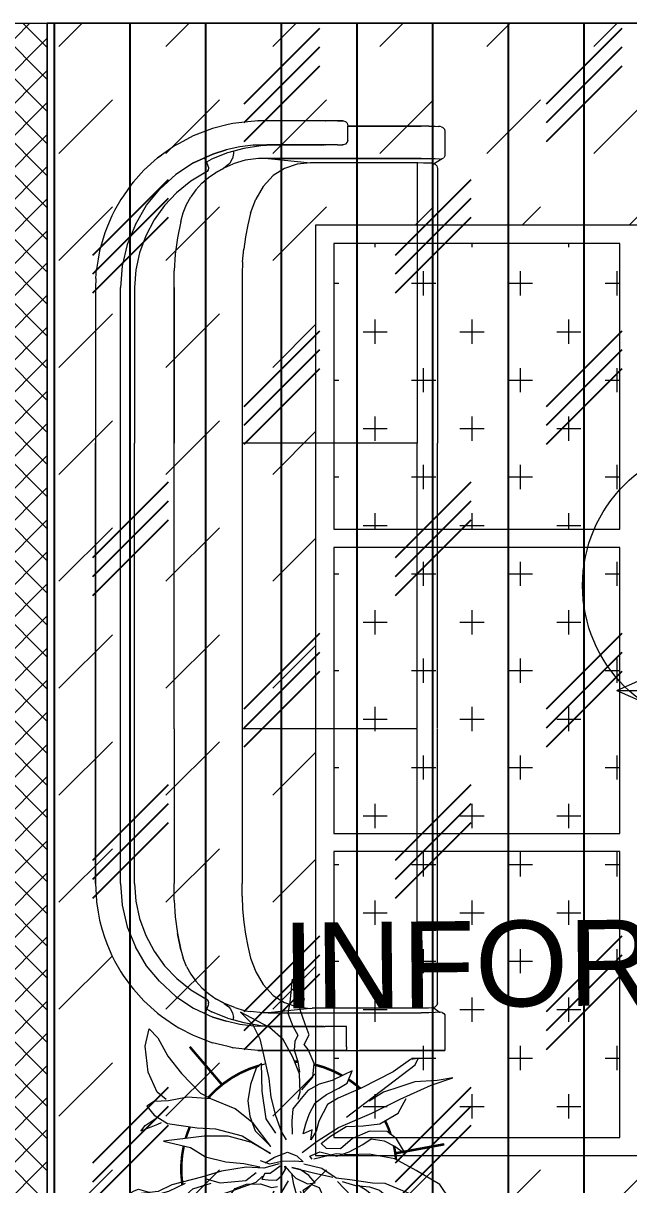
# Model space of a CAD drawing. Header units: millimetres. Extents: x 2335845 to 2509607, y 289014 to 361737.
# Drawn here: x 2355795 to 2357065, y 325965 to 328402 of the extents above; entities that cross this region are included whole.
import ezdxf

# ---------------------------------------------------------------- set-up
doc = ezdxf.new("R2010")
doc.units = ezdxf.units.MM
for name, color, linetype, lineweight in [('A-FURN-LOOSE', 24, 'Continuous', 18), ('A-INDOOR PLANTS', 84, 'Continuous', 5), ('AR_01_PARTITION FULL HT', 2, 'Continuous', 25), ('IN-PRTN-FULL', 30, 'Continuous', 20), ('IN-PRTN-HATCH', 8, 'Continuous', 5), ('TOA-FC-ACOU.PAN', 250, 'Continuous', 5), ('TOA-FC-CSP', 8, 'Continuous', 20), ('TOA-FC-GYPSUM', 250, 'Continuous', 5), ('TOA-FL-CPT-1', 8, 'Continuous', 5), ('TOA-FL-CPT-2', 8, 'Continuous', 5)]:
    doc.layers.add(name, color=color, linetype=linetype, lineweight=lineweight)
doc.layers.add('TEXT', color=250, linetype='Continuous')
doc.styles.add('ARIAL', font='arial.ttf')
pattern_1 = [(0, (2408018.94, 309771.23), (101.6, 101.6), [50.8, -152.4]), (90, (2408044.34, 309745.83), (-101.6, 101.6), [50.8, -152.4])]

# ---------------------------------------------------------------- blocks, each defined once
blk = doc.blocks.new('DFTY')
at = {"layer": 'A-FURN-LOOSE'}
for p, q in [((38158908.2, 16367.3), (38158908.2, 16573.9)), ((38158978.5, 16573.9), (38158908.2, 16573.9)), ((38158908.2, 16573.9), (38158908.2, 16394.2)), ((38158982.5, 16573.5), (38158978.5, 16573.9)), ((38158985.6, 16571.2), (38158982.5, 16573.5)), ((38158987.6, 16568), (38158985.6, 16571.2)), ((38158987.6, 16553.1), (38158987.2, 16540.2)), ((38158987.6, 16568), (38158988.4, 16564.1)), ((38158988, 16561.8), (38158987.6, 16553.1)), ((38158988, 16561.8), (38158988.4, 16564.1)), ((38158988, 16561.8), (38158997.8, 16548.4)), ((38158997.8, 16548.4), (38158999.4, 16553.1)), ((38159002.9, 16556.7), (38158999.4, 16553.1)), ((38159008, 16558.2), (38159002.9, 16556.7)), ((38159008, 16558.2), (38159582.6, 16558.2)), ((38159584.6, 16558.2), (38160182.4, 16558.2)), ((38160759, 16558.2), (38160182.4, 16558.2)), ((38160764.1, 16556.7), (38160759, 16558.2)), ((38160767.6, 16553.1), (38160764.1, 16556.7)), ((38160769.2, 16548.4), (38160767.6, 16553.1)), ((38160768.8, 16550), (38160779.4, 16568)), ((38160778.6, 16564.1), (38160779.4, 16568)), ((38160779, 16561.8), (38160778.6, 16564.1)), ((38160779.4, 16553.1), (38160779, 16561.8)), ((38160779.4, 16568), (38160781.4, 16571.2)), ((38160779.8, 16540.2), (38160779.4, 16553.1)), ((38160784.9, 16573.5), (38160781.4, 16571.2)), ((38160788.4, 16573.9), (38160784.9, 16573.5)), ((38160836.4, 16573.9), (38160788.4, 16573.9)), ((38160841.1, 16572.8), (38160836.4, 16573.9)), ((38160843.4, 16570.8), (38160841.1, 16572.8)), ((38160845, 16569.2), (38160843.4, 16570.8)), ((38160845.4, 16568.4), (38160845, 16569.2)), ((38160846.2, 16566.1), (38160845.4, 16568.4)), ((38160846.2, 16566.1), (38160846.6, 16562.9)), ((38160846.6, 16563.7), (38160847, 16560.2)), ((38160847.4, 16553.1), (38160847, 16560.2)), ((38160847.7, 16540.2), (38160847.4, 16553.1)), ((38158987.2, 16540.2), (38158987.2, 16524.1)), ((38158997, 16528.8), (38158996.6, 16516.6)), ((38158997.4, 16546), (38158997, 16539.4)), ((38158997, 16539.4), (38158997, 16528.8)), ((38158997.8, 16548.4), (38158997.4, 16546)), ((38160769.6, 16546), (38160769.2, 16548.4)), ((38160769.6, 16546), (38160770, 16539.4)), ((38160770, 16539.4), (38160770, 16528.8)), ((38160770, 16528.8), (38160770.4, 16516.6)), ((38160779.8, 16524.1), (38160779.8, 16540.2)), ((38160847.7, 16540.2), (38160847.7, 16524.1)), ((38158987.2, 16203.2), (38158987.2, 16524.1)), ((38158987.2, 16203.2), (38158987.2, 16524.1)), ((38158996.6, 16516.6), (38158996.6, 16295.1)), ((38158996.6, 16516.6), (38158996.6, 16295.1)), ((38158996.6, 16515.8), (38159582.6, 16515.8)), ((38159582.6, 16515.8), (38159582.6, 16148.2)), ((38159584.6, 16515.8), (38160182.4, 16515.8)), ((38160770.4, 16515.8), (38160182.4, 16515.8)), ((38160182.4, 16515.8), (38160182.4, 16148.2)), ((38160770.4, 16516.6), (38160770.8, 16291.9)), ((38160770.4, 16516.6), (38160770.8, 16291.9)), ((38160779.8, 16523.7), (38160779.8, 16524.4)), ((38160779.8, 16524.1), (38160779.8, 16203.2)), ((38160779.8, 16203.2), (38160779.8, 16524.1)), ((38160847.7, 16524.1), (38160847.7, 16370.1)), ((38160847.7, 16370.1), (38160847.7, 16524.1)), ((38158908.2, 16367.3), (38158910.2, 16367.3)), ((38158908.2, 16367.3), (38158908.2, 16181.6)), ((38158908.2, 16181.6), (38158908.2, 16367.3)), ((38158915.7, 16367.3), (38158910.2, 16367.3)), ((38158915.7, 16367.3), (38158923.2, 16367.3)), ((38158923.2, 16367.3), (38158958.1, 16367.3)), ((38158958.1, 16367.3), (38158958.5, 16322.6)), ((38160809.6, 16365.4), (38160808.5, 16360.3)), ((38160808.5, 16360.3), (38160808.5, 16359.1)), ((38160808.5, 16359.1), (38160808.5, 16359.5)), ((38160808.5, 16356.3), (38160808.5, 16359.1)), ((38160808.5, 16348.5), (38160808.5, 16356.3)), ((38160813.6, 16368.9), (38160809.6, 16365.4)), ((38160818.3, 16370.1), (38160813.6, 16368.9)), ((38160818.3, 16370.1), (38160848.5, 16370.1)), ((38160853.6, 16368.9), (38160848.5, 16370.1)), ((38160857.2, 16365.4), (38160853.6, 16368.9)), ((38160858.7, 16360.3), (38160857.2, 16365.4)), ((38160858.7, 16359.1), (38160858.7, 16360.3)), ((38160858.7, 16360.3), (38160858.7, 16359.1)), ((38160858.7, 16359.1), (38160858.7, 16359.5)), ((38160858.7, 16356.3), (38160858.7, 16359.1)), ((38160858.7, 16359.1), (38160858.7, 16356.3)), ((38160858.7, 16348.5), (38160858.7, 16356.3)), ((38160858.7, 16356.3), (38160858.7, 16348.5)), ((38160808.5, 16348.5), (38160808.5, 16336.7)), ((38160808.5, 16336.7), (38160808.5, 16322.6)), ((38160858.7, 16348.5), (38160858.7, 16336.7)), ((38160858.7, 16348.5), (38160858.7, 16336.7)), ((38160858.7, 16336.7), (38160858.7, 16322.6)), ((38160858.7, 16336.7), (38160858.7, 16322.6)), ((38158958.5, 16200.8), (38158958.5, 16322.6)), ((38158958.5, 16200.8), (38158958.5, 16322.6)), ((38158958.5, 16320.2), (38158958.5, 16223.6)), ((38160808.5, 16322.2), (38160808.5, 16323)), ((38160808.5, 16322.6), (38160808.5, 16200.8)), ((38160808.5, 16322.6), (38160808.5, 16200.8)), ((38160808.5, 16319.8), (38160808.5, 16320.6)), ((38160808.5, 16223.6), (38160808.5, 16320.2)), ((38160858.7, 16322.2), (38160858.7, 16323)), ((38160858.7, 16322.6), (38160858.7, 16181.6)), ((38160858.7, 16322.6), (38160858.7, 16181.6)), ((38158996.2, 16291.9), (38158987.2, 16203.2)), ((38158996.2, 16291.9), (38158996.6, 16295.1)), ((38158999.4, 16264), (38158996.2, 16291.9)), ((38160770.8, 16291.9), (38160767.6, 16264)), ((38160779.8, 16203.2), (38160770.8, 16291.9)), ((38159008.4, 16237.3), (38158999.4, 16264)), ((38160767.6, 16264), (38160758.6, 16237.3)), ((38159023.3, 16213.4), (38159008.4, 16237.3)), ((38160758.6, 16237.3), (38160743.7, 16213.4)), ((38158958.5, 16223.6), (38158958.5, 16224)), ((38158960.5, 16187.4), (38158958.5, 16223.6)), ((38158958.5, 16223.6), (38158958.5, 16200.8)), ((38159046.1, 16192.6), (38159023.3, 16213.4)), ((38160720.9, 16192.6), (38160743.7, 16213.4)), ((38160808.5, 16223.6), (38160806.5, 16187.4)), ((38160808.5, 16223.6), (38160808.5, 16224)), ((38160808.5, 16200.8), (38160808.5, 16223.6)), ((38158958.5, 16200.4), (38158958.5, 16201.2)), ((38158958.5, 16200.4), (38158958.5, 16201.2)), ((38158958.5, 16201.2), (38158958.5, 16200.4)), ((38158958.5, 16200.8), (38158958.9, 16172.9)), ((38158966.4, 16152.1), (38158960.5, 16187.4)), ((38158987.2, 16203.2), (38158986.8, 16192.6)), ((38158986.8, 16192.6), (38158989.5, 16165.4)), ((38159072.8, 16176.8), (38159046.1, 16192.6)), ((38160720.9, 16192.6), (38160694.2, 16176.8)), ((38160779.8, 16203.2), (38160779.4, 16182.7)), ((38160779.8, 16203.2), (38160779.4, 16182.7)), ((38160806.5, 16187.4), (38160800.6, 16152.1)), ((38160808.5, 16200.8), (38160807.7, 16171.7)), ((38160807.7, 16171.7), (38160808.5, 16200.8)), ((38160808.5, 16200.4), (38160808.5, 16201.2)), ((38160808.5, 16201.2), (38160808.5, 16200.4)), ((38158908.2, 16181.2), (38158908.2, 16181.9)), ((38158908.2, 16181.9), (38158908.2, 16181.2)), ((38158908.2, 16181.6), (38158910.2, 16160.3)), ((38158910.2, 16160.3), (38158913.7, 16128.9)), ((38158958.9, 16172.9), (38158962.8, 16143.1)), ((38158991.1, 16154.8), (38158989.5, 16165.4)), ((38159101.9, 16165.8), (38159072.8, 16176.8)), ((38159126.6, 16160.3), (38159101.9, 16165.8)), ((38159151.8, 16155.2), (38159126.6, 16160.3)), ((38160640.4, 16160.3), (38160615.2, 16155.2)), ((38160665.1, 16165.8), (38160640.4, 16160.3)), ((38160665.1, 16165.8), (38160694.2, 16176.8)), ((38160779.4, 16182.7), (38160775.9, 16154.8)), ((38160807.7, 16171.7), (38160804.2, 16143.1)), ((38160856.8, 16160.3), (38160853.2, 16128.9)), ((38160858.7, 16181.6), (38160856.8, 16160.3)), ((38160858.7, 16181.2), (38160858.7, 16181.9)), ((38160858.7, 16181.9), (38160858.7, 16181.2)), ((38160858.7, 16181.2), (38160858.7, 16181.9)), ((38158962.8, 16143.1), (38158969.1, 16114.4)), ((38158975.8, 16117.5), (38158966.4, 16152.1)), ((38158997.8, 16132.8), (38158991.1, 16154.8)), ((38159177.3, 16151.7), (38159151.8, 16155.2)), ((38159204.4, 16149.3), (38159177.3, 16151.7)), ((38159231.5, 16148.2), (38159204.4, 16149.3)), ((38159231.5, 16148.2), (38159258.6, 16148.2)), ((38159582.6, 16148.2), (38159258.6, 16148.2)), ((38160182.4, 16148.2), (38159582.6, 16148.2)), ((38160508.8, 16148.2), (38160182.4, 16148.2)), ((38160535.9, 16148.2), (38160508.8, 16148.2)), ((38160562.6, 16149.3), (38160535.9, 16148.2)), ((38160562.6, 16149.3), (38160589.7, 16151.7)), ((38160615.2, 16155.2), (38160589.7, 16151.7)), ((38160775.9, 16154.8), (38160768.4, 16129.7)), ((38160800.6, 16152.1), (38160791.2, 16117.5)), ((38160804.2, 16143.1), (38160797.9, 16114.8)), ((38158913.7, 16128.5), (38158913.7, 16129.3)), ((38158913.7, 16129.3), (38158913.7, 16128.5)), ((38158913.7, 16128.9), (38158916.1, 16119.1)), ((38158916.1, 16119.1), (38158924.3, 16086.1)), ((38158978.1, 16086.9), (38158969.1, 16114.4)), ((38158969.1, 16114.4), (38158978.1, 16086.9)), ((38158972.3, 16130.1), (38158972.7, 16130.1)), ((38158972.7, 16130.1), (38158972.3, 16130.1)), ((38158972.7, 16130.1), (38158977, 16130.1)), ((38158975.8, 16117.5), (38158988.8, 16084.1)), ((38158975.8, 16117.5), (38158988.8, 16084.1)), ((38158987.2, 16127.7), (38158977, 16130.1)), ((38158996.2, 16123), (38158987.2, 16127.7)), ((38158996.2, 16123), (38158987.2, 16127.7)), ((38158999.4, 16120.3), (38158996.2, 16123)), ((38158997.8, 16132.8), (38159006.6, 16111.1)), ((38159006.8, 16110.9), (38158999.4, 16120.3)), ((38160767.6, 16120.3), (38160759, 16108.9)), ((38160760.2, 16110.9), (38160768.4, 16129.7)), ((38160767.6, 16120.3), (38160770.8, 16123)), ((38160770.8, 16123), (38160779.8, 16127.7)), ((38160791.2, 16117.5), (38160778.2, 16084.1)), ((38160791.2, 16117.5), (38160778.2, 16084.1)), ((38160790.4, 16130.1), (38160779.8, 16127.7)), ((38160788.8, 16086.9), (38160797.9, 16114.8)), ((38160797.9, 16114.8), (38160788.8, 16086.9)), ((38160794.3, 16130.1), (38160790.4, 16130.1)), ((38160794.7, 16130.1), (38160794.3, 16130.1)), ((38160794.3, 16130.1), (38160794.7, 16130.1)), ((38160850.9, 16119.1), (38160842.6, 16086.1)), ((38160853.2, 16128.9), (38160850.9, 16119.1)), ((38158996.6, 16046.4), (38158978.1, 16086.9)), ((38159008, 16108.9), (38159006.8, 16110.9)), ((38159006.8, 16110.9), (38159008, 16108.9)), ((38159016.6, 16092.8), (38159008, 16108.9)), ((38159008, 16108.9), (38159016.6, 16092.8)), ((38159027.2, 16077.5), (38159016.6, 16092.8)), ((38160739.7, 16077.5), (38160750.3, 16092.8)), ((38160750.3, 16092.8), (38160759, 16108.9)), ((38160759, 16108.9), (38160750.3, 16092.8)), ((38160759, 16108.9), (38160760.2, 16110.9)), ((38160788.8, 16086.9), (38160770.4, 16046.4)), ((38160770.4, 16046.4), (38160788.8, 16086.9)), ((38158938.5, 16048.8), (38158924.3, 16086.1)), ((38158988, 16070.4), (38158986.4, 16068.8)), ((38158988.8, 16071.2), (38158988, 16070.4)), ((38158988.8, 16084.1), (38158988.8, 16084.5)), ((38158988.8, 16084.5), (38158988.8, 16084.1)), ((38158988.8, 16084.1), (38158994.3, 16073.9)), ((38158994.3, 16073.9), (38158988.8, 16084.1)), ((38158989.9, 16072), (38158988.8, 16071.2)), ((38159003.3, 16077.1), (38158989.9, 16072)), ((38159005.6, 16077.9), (38159003.3, 16077.1)), ((38159005.6, 16077.9), (38159007.6, 16077.9)), ((38159011.1, 16077.1), (38159007.6, 16077.9)), ((38159014.3, 16075.1), (38159011.1, 16077.1)), ((38159014.3, 16075.1), (38159016.2, 16072.4)), ((38159035.1, 16040.5), (38159016.2, 16072.4)), ((38159039.4, 16063.7), (38159027.2, 16077.5)), ((38159053.2, 16051.2), (38159039.4, 16063.7)), ((38160727.6, 16063.7), (38160713.8, 16051.2)), ((38160727.6, 16063.7), (38160739.7, 16077.5)), ((38160750.7, 16072.4), (38160731.9, 16040.5)), ((38160752.7, 16075.1), (38160750.7, 16072.4)), ((38160755.8, 16077.1), (38160752.7, 16075.1)), ((38160759.4, 16077.9), (38160755.8, 16077.1)), ((38160761.7, 16077.9), (38160759.4, 16077.9)), ((38160761.7, 16077.9), (38160763.7, 16077.1)), ((38160763.7, 16077.1), (38160777, 16072)), ((38160772.7, 16073.9), (38160778.2, 16084.1)), ((38160778.2, 16071.2), (38160777, 16072)), ((38160779, 16070.4), (38160778.2, 16071.2)), ((38160780.4, 16068.4), (38160779, 16070.4)), ((38160842.6, 16086.1), (38160826.9, 16045.3)), ((38158940.1, 16045.3), (38158938.5, 16048.8)), ((38158955.4, 16015.4), (38158940.1, 16045.3)), ((38159021.4, 16009.1), (38158996.6, 16046.4)), ((38159058.7, 16011.1), (38159035.1, 16040.5)), ((38159068.1, 16040.5), (38159053.2, 16051.2)), ((38159084.2, 16031.5), (38159068.1, 16040.5)), ((38160682.8, 16031.5), (38160698.9, 16040.5)), ((38160713.8, 16051.2), (38160698.9, 16040.5)), ((38160731.9, 16040.5), (38160707.5, 16010.3)), ((38160770.4, 16046.4), (38160746, 16009.1)), ((38160826.9, 16045.3), (38160811.2, 16015.8)), ((38158960.9, 16006.4), (38158955.4, 16015.4)), ((38159084.2, 16031.5), (38159101.5, 16024.4)), ((38159119.2, 16019.3), (38159101.5, 16024.4)), ((38159119.2, 16019.3), (38159153.7, 16012.3)), ((38159153.7, 16012.3), (38159119.2, 16019.3)), ((38160647.8, 16019.3), (38160613.3, 16012.3)), ((38160647.8, 16019.3), (38160665.5, 16024.4)), ((38160665.5, 16024.4), (38160682.8, 16031.5)), ((38160811.2, 16015.8), (38160806.1, 16006.4)), ((38158979.7, 15978.9), (38158960.9, 16006.4)), ((38159053.2, 15974.6), (38159021.4, 16009.1)), ((38159085.8, 15985.2), (38159058.7, 16011.1)), ((38159188.3, 16007.9), (38159153.7, 16012.3)), ((38159223.2, 16005.6), (38159188.3, 16007.9)), ((38159223.2, 16005.6), (38159258.6, 16005.6)), ((38159582.6, 16005.6), (38159258.6, 16005.6)), ((38159582.6, 16005.6), (38159258.6, 16005.6)), ((38159582.6, 16005.6), (38160182.4, 16005.6)), ((38159582.6, 16005.6), (38160182.4, 16005.6)), ((38160508.8, 16005.6), (38160182.4, 16005.6)), ((38160182.4, 16005.6), (38160508.8, 16005.6)), ((38160508.8, 16005.6), (38160543.7, 16005.6)), ((38160578.7, 16007.9), (38160543.7, 16005.6)), ((38160613.3, 16012.3), (38160578.7, 16007.9)), ((38160707.5, 16010.3), (38160681.2, 15985.2)), ((38160746, 16009.1), (38160715, 15975.3)), ((38160806.1, 16006.4), (38160786.9, 15978.9)), ((38158986, 15970.6), (38158979.7, 15978.9)), ((38158986, 15970.6), (38158979.7, 15978.9)), ((38159011.9, 15942), (38158986, 15970.6)), ((38159053.2, 15974.6), (38159085.4, 15947.9)), ((38159116, 15963.6), (38159085.8, 15985.2)), ((38160681.2, 15985.2), (38160651, 15963.6)), ((38160681.6, 15947.9), (38160715, 15975.3)), ((38160781, 15970.6), (38160755.1, 15942)), ((38160786.9, 15978.9), (38160781, 15970.6)), ((38160781, 15970.6), (38160786.9, 15978.9)), ((38159036.3, 15920.4), (38159011.9, 15942)), ((38159085.4, 15947.9), (38159125.4, 15924.4)), ((38159149.4, 15945.9), (38159116, 15963.6)), ((38159184.7, 15932.9), (38159149.4, 15945.9)), ((38160617.6, 15945.9), (38160581.8, 15932.9)), ((38160651, 15963.6), (38160617.6, 15945.9)), ((38160641.1, 15924.3), (38160681.6, 15947.9)), ((38160755.1, 15942), (38160730.7, 15920.4)), ((38159041.4, 15916), (38159036.3, 15920.4)), ((38159065.3, 15898.8), (38159041.4, 15916)), ((38159167.5, 15907), (38159125.4, 15924.3)), ((38159221.3, 15925.1), (38159184.7, 15932.9)), ((38159258.6, 15922.3), (38159221.3, 15925.1)), ((38159258.6, 15922.3), (38159582.6, 15922.3)), ((38159582.6, 15922.3), (38160182.4, 15922.3)), ((38160508.4, 15922.3), (38160182.4, 15922.3)), ((38160545.7, 15925.1), (38160508.8, 15922.3)), ((38160581.8, 15932.9), (38160545.7, 15925.1)), ((38160641.1, 15924.3), (38160599.5, 15907)), ((38160725.6, 15916), (38160701.6, 15899.1)), ((38160730.7, 15920.4), (38160725.6, 15916)), ((38159073.2, 15893.7), (38159065.3, 15898.8)), ((38159096.4, 15880.7), (38159073.2, 15893.7)), ((38159212.6, 15896.8), (38159167.5, 15907)), ((38159258.6, 15893.3), (38159212.6, 15896.8)), ((38159258.6, 15893.3), (38159582.6, 15893.3)), ((38159582.6, 15893.3), (38160182.4, 15893.3)), ((38160182.4, 15893.3), (38160508.8, 15893.3)), ((38160554.7, 15896.8), (38160508.8, 15893.3)), ((38160599.5, 15907), (38160554.7, 15896.8)), ((38160693.8, 15893.7), (38160670.6, 15880.7)), ((38160701.6, 15899.1), (38160693.8, 15893.7)), ((38159107.4, 15874.8), (38159096.4, 15880.7)), ((38159129, 15865.8), (38159107.4, 15874.8)), ((38160659.6, 15874.8), (38160638, 15865.8)), ((38160670.6, 15880.7), (38160659.6, 15874.8)), ((38159143.5, 15859.9), (38159129, 15865.8)), ((38159163.1, 15854), (38159143.5, 15859.9)), ((38159181.2, 15849.3), (38159163.1, 15854)), ((38159198.5, 15846.1), (38159181.2, 15849.3)), ((38159219.7, 15842.6), (38159198.5, 15846.1)), ((38160568.5, 15846.1), (38160547.3, 15842.6)), ((38160585.8, 15849.3), (38160568.5, 15846.1)), ((38160623.5, 15859.9), (38160585.8, 15849.3)), ((38160638, 15865.8), (38160623.5, 15859.9)), ((38159234.2, 15841.8), (38159219.7, 15842.6)), ((38159258.6, 15840.6), (38159234.2, 15841.8)), ((38159582.6, 15840.6), (38159258.6, 15840.6)), ((38159258.6, 15840.6), (38159582.6, 15840.6)), ((38160182.4, 15840.6), (38159582.6, 15840.6)), ((38159582.6, 15840.6), (38160182.4, 15840.6)), ((38160508.8, 15840.6), (38160182.4, 15840.6)), ((38160508.8, 15840.6), (38160182.4, 15840.6)), ((38160528, 15841.4), (38160508.8, 15840.6)), ((38160528, 15841.4), (38160508.8, 15840.6)), ((38160528, 15841.4), (38160547.3, 15842.6))]:
    blk.add_line(p, q, dxfattribs=at)
blk = doc.blocks.new('PLANT_10')
at = {"layer": 'A-INDOOR PLANTS', "linetype": 'ByBlock', "lineweight": -2}
for p, q in [((13664.303, 7933.638), (13665.546, 7933.863)), ((13665.546, 7933.863), (13667.567, 7933.174)), ((13669.843, 7934.369), (13670.239, 7933.693)), ((13669.999, 7933.373), (13669.843, 7934.369)), ((13665.516, 7932.799), (13664.303, 7933.638)), ((13666.848, 7932.152), (13665.516, 7932.799)), ((13667.567, 7933.174), (13668.913, 7932.089)), ((13670.173, 7931.752), (13669.999, 7933.373)), ((13670.375, 7933.322), (13670.091, 7932.375)), ((13670.239, 7933.693), (13670.375, 7933.322)), ((13675.609, 7931.792), (13675.068, 7933.152)), ((13675.068, 7933.152), (13675.516, 7932.79)), ((13675.516, 7932.79), (13676.235, 7931.749)), ((13679.836, 7932.546), (13681.953, 7932.798)), ((13681.953, 7932.798), (13683.338, 7932.464)), ((13668.063, 7931.251), (13666.848, 7932.152)), ((13668.913, 7932.089), (13669.44, 7931.167)), ((13669.917, 7931.932), (13670.199, 7930.878)), ((13676.351, 7932.065), (13675.696, 7930.982)), ((13677.083, 7932.65), (13676.351, 7932.065)), ((13677.475, 7932.099), (13677.083, 7932.65)), ((13677.511, 7930.912), (13677.475, 7932.099)), ((13678.233, 7931.809), (13679.836, 7932.546)), ((13683.338, 7932.464), (13682.61, 7931.754)), ((13663.895, 7930.624), (13663.938, 7931.251)), ((13663.938, 7931.251), (13664.457, 7930.641)), ((13669.223, 7930.098), (13668.063, 7931.251)), ((13669.44, 7931.167), (13669.671, 7929.736)), ((13670.706, 7930.643), (13670.173, 7931.752)), ((13674.248, 7931.313), (13673.753, 7929.109)), ((13674.496, 7929.319), (13674.248, 7931.313)), ((13675.696, 7930.982), (13675.331, 7928.594)), ((13675.743, 7931.484), (13675.609, 7931.792)), ((13677.808, 7929.357), (13677.511, 7930.912)), ((13677.63, 7931.103), (13678.233, 7931.809)), ((13681.134, 7930.959), (13679.73, 7929.853)), ((13682.61, 7931.754), (13681.134, 7930.959)), ((13663.98, 7929.876), (13663.895, 7930.624)), ((13664.457, 7930.641), (13665.107, 7929.785)), ((13669.503, 7929.105), (13669.223, 7930.098)), ((13670.199, 7930.878), (13670.865, 7929.522)), ((13671.342, 7928.223), (13670.706, 7930.643)), ((13664.311, 7929.261), (13663.98, 7929.876)), ((13664.829, 7928.651), (13664.311, 7929.261)), ((13665.107, 7929.785), (13665.573, 7928.861)), ((13669.611, 7927.608), (13669.503, 7929.105)), ((13669.671, 7929.736), (13670.383, 7928.945)), ((13673.753, 7929.109), (13672.977, 7927.898)), ((13674.661, 7928.011), (13674.496, 7929.319)), ((13677.677, 7927.477), (13677.808, 7929.357)), ((13679.73, 7929.853), (13678.152, 7928.305)), ((13665.284, 7928.102), (13664.829, 7928.651)), ((13665.494, 7927.358), (13665.284, 7928.102)), ((13665.573, 7928.861), (13665.919, 7927.746)), ((13666.78, 7926.146), (13666.095, 7928.127)), ((13666.413, 7927.949), (13667.096, 7928.094)), ((13667.096, 7928.094), (13668.23, 7927.816)), ((13670.383, 7928.945), (13670.865, 7927.458)), ((13671.829, 7926.612), (13671.342, 7928.223)), ((13675.331, 7928.594), (13675.252, 7927.091)), ((13678.152, 7928.305), (13677.738, 7927.542)), ((13660.799, 7927.591), (13659.679, 7927.432)), ((13659.679, 7927.432), (13660.5, 7927.144)), ((13660.5, 7927.144), (13661.895, 7926.498)), ((13661.868, 7927.373), (13660.799, 7927.591)), ((13663.147, 7926.411), (13661.868, 7927.373)), ((13665.338, 7926.29), (13665.494, 7927.358)), ((13665.919, 7927.746), (13666.084, 7926.438)), ((13666.546, 7927.702), (13666.413, 7927.949)), ((13667.516, 7926.606), (13666.546, 7927.702)), ((13668.23, 7927.816), (13668.631, 7926.953)), ((13670.298, 7925.565), (13669.611, 7927.608)), ((13671.225, 7927.969), (13670.888, 7926.708)), ((13672.977, 7927.898), (13672.589, 7926.26)), ((13674.657, 7926.072), (13674.661, 7928.011)), ((13676.862, 7925.514), (13677.677, 7927.477)), ((13661.895, 7926.498), (13663.357, 7925.667)), ((13664.137, 7924.69), (13663.147, 7926.411)), ((13665.63, 7924.923), (13665.338, 7926.29)), ((13666.084, 7926.438), (13666.563, 7925.076)), ((13668.162, 7925.938), (13667.516, 7926.606)), ((13668.631, 7926.953), (13668.892, 7926.585)), ((13668.892, 7926.585), (13669.465, 7926.228)), ((13669.465, 7926.228), (13670.425, 7925.506)), ((13670.888, 7926.708), (13671.076, 7924.65)), ((13672.139, 7924.62), (13671.829, 7926.612)), ((13672.589, 7926.26), (13672.446, 7924.817)), ((13675.252, 7927.091), (13674.692, 7924.948)), ((13663.927, 7925.434), (13665.643, 7924.486)), ((13667.749, 7925.112), (13666.78, 7926.146)), ((13668.627, 7925.014), (13668.162, 7925.938)), ((13670.913, 7923.832), (13670.298, 7925.565)), ((13670.425, 7925.506), (13670.765, 7924.578)), ((13674.152, 7924.181), (13674.657, 7926.072)), ((13675.719, 7924.041), (13676.862, 7925.514)), ((13665.683, 7923.174), (13664.137, 7924.69)), ((13666.589, 7924.202), (13665.63, 7924.923)), ((13665.643, 7924.486), (13666.924, 7923.461)), ((13666.563, 7925.076), (13667.456, 7924.478)), ((13667.456, 7924.478), (13668.782, 7924.018)), ((13668.463, 7924.258), (13667.749, 7925.112)), ((13668.777, 7924.205), (13668.627, 7925.014)), ((13670.765, 7924.578), (13670.799, 7923.454)), ((13671.076, 7924.65), (13671.727, 7923.795)), ((13672.058, 7923.179), (13672.139, 7924.62)), ((13672.446, 7924.817), (13672.173, 7923.495)), ((13674.692, 7924.948), (13673.261, 7922.653)), ((13676.273, 7924.308), (13675.098, 7923.897)), ((13677.518, 7924.471), (13676.273, 7924.308)), ((13678.837, 7924.26), (13677.518, 7924.471)), ((13683.447, 7922.712), (13684.688, 7925.063)), ((13684.688, 7925.063), (13683.717, 7924.096)), ((13667.477, 7923.791), (13666.589, 7924.202)), ((13666.924, 7923.461), (13668.565, 7922.948)), ((13668.726, 7923.829), (13667.477, 7923.791)), ((13669.193, 7922.842), (13668.777, 7924.205)), ((13670.799, 7923.454), (13670.514, 7922.57)), ((13671.43, 7923.285), (13670.913, 7923.832)), ((13672.385, 7922.689), (13672.675, 7923.448)), ((13673.261, 7922.653), (13674.152, 7924.181)), ((13673.825, 7922.608), (13675.719, 7924.041)), ((13675.098, 7923.897), (13673.825, 7922.608)), ((13678.304, 7923.306), (13680.552, 7923.374)), ((13680.164, 7923.8), (13678.837, 7924.26)), ((13680.552, 7923.374), (13680.164, 7923.8)), ((13682.548, 7923.497), (13681.244, 7923.208)), ((13683.717, 7924.096), (13682.548, 7923.497)), ((13657.575, 7922.615), (13657.465, 7922.111)), ((13658.752, 7922.963), (13657.575, 7922.615)), ((13660.129, 7922.88), (13658.752, 7922.963)), ((13661.895, 7922.371), (13660.129, 7922.88)), ((13667.772, 7922.299), (13665.683, 7923.174)), ((13668.565, 7922.948), (13670.207, 7922.373)), ((13670.207, 7922.373), (13669.193, 7922.842)), ((13670.514, 7922.57), (13670.591, 7922.072)), ((13671.131, 7922.838), (13671.089, 7922.149)), ((13671.178, 7923.34), (13671.131, 7922.838)), ((13671.623, 7923.104), (13671.178, 7923.34)), ((13671.636, 7922.666), (13671.623, 7923.104)), ((13672.222, 7921.871), (13671.636, 7922.666)), ((13672.408, 7921.939), (13672.058, 7923.179)), ((13672.601, 7921.757), (13672.385, 7922.689)), ((13672.499, 7923.068), (13672.958, 7922.331)), ((13674.9, 7922.202), (13676.063, 7922.988)), ((13676.063, 7922.988), (13678.304, 7923.306)), ((13677.825, 7922.604), (13676.336, 7922.246)), ((13679.32, 7922.774), (13677.825, 7922.604)), ((13681.244, 7923.208), (13679.32, 7922.774)), ((13682.48, 7921.619), (13683.447, 7922.712)), ((13657.465, 7922.111), (13657.976, 7921.752)), ((13657.976, 7921.752), (13659.367, 7921.231)), ((13663.842, 7922.055), (13661.895, 7922.371)), ((13665.781, 7921.988), (13663.842, 7922.055)), ((13667.045, 7921.526), (13665.621, 7921.108)), ((13667.585, 7922.293), (13665.781, 7921.988)), ((13668.601, 7921.761), (13667.045, 7921.526)), ((13669.596, 7921.916), (13667.772, 7922.299)), ((13670.037, 7921.805), (13668.601, 7921.761)), ((13671.055, 7921.21), (13670.037, 7921.805)), ((13671.089, 7922.149), (13671.477, 7921.723)), ((13671.477, 7921.723), (13671.986, 7921.426)), ((13672.234, 7921.496), (13671.808, 7921.108)), ((13671.986, 7921.426), (13672.234, 7921.496)), ((13672.633, 7920.695), (13672.601, 7921.757)), ((13672.958, 7922.331), (13673.365, 7921.28)), ((13674.975, 7921.767), (13674.362, 7921.373)), ((13676.336, 7922.246), (13674.975, 7921.767)), ((13681.066, 7920.826), (13682.48, 7921.619)), ((13659.367, 7921.231), (13661.006, 7920.78)), ((13661.006, 7920.78), (13661.833, 7920.305)), ((13663.798, 7921.428), (13662.809, 7921.085)), ((13662.809, 7921.085), (13662.834, 7920.273)), ((13664.678, 7921.267), (13663.798, 7921.428)), ((13665.621, 7921.108), (13664.678, 7921.267)), ((13669.269, 7920.343), (13670.756, 7920.763)), ((13670.756, 7920.763), (13671.626, 7920.915)), ((13671.261, 7920.591), (13670.79, 7919.639)), ((13671.808, 7921.108), (13671.261, 7920.591)), ((13672.126, 7920.93), (13671.679, 7919.165)), ((13671.959, 7920.237), (13672.126, 7920.93)), ((13672.591, 7920.006), (13672.633, 7920.695)), ((13673.365, 7921.28), (13673.076, 7920.521)), ((13675.876, 7920.919), (13674.815, 7920.886)), ((13676.879, 7920.824), (13675.876, 7920.919)), ((13677.712, 7920.161), (13676.879, 7920.824)), ((13679.708, 7920.284), (13681.066, 7920.826)), ((13681.632, 7920.718), (13680.703, 7920.44)), ((13682.321, 7920.676), (13681.632, 7920.718)), ((13682.828, 7920.442), (13682.321, 7920.676)), ((13683.566, 7920.839), (13682.828, 7920.442)), ((13684.616, 7921.246), (13683.566, 7920.839)), ((13685.496, 7921.085), (13684.616, 7921.246)), ((13686.312, 7920.985), (13685.496, 7921.085)), ((13687.377, 7920.892), (13686.312, 7920.985)), ((13686.832, 7920.313), (13687.377, 7920.892)), ((13661.833, 7920.305), (13663.028, 7920.029)), ((13662.834, 7920.273), (13663.855, 7919.553)), ((13668.045, 7919.493), (13669.269, 7920.343)), ((13669.159, 7919.839), (13668.117, 7919.182)), ((13670.209, 7920.246), (13669.159, 7919.839)), ((13669.295, 7919.468), (13669.66, 7919.792)), ((13669.66, 7919.792), (13670.279, 7919.998)), ((13670.279, 7919.998), (13670.737, 7919.324)), ((13670.79, 7919.639), (13670.872, 7919.016)), ((13671.481, 7919.535), (13671.959, 7920.237)), ((13672.406, 7919.938), (13672.075, 7918.489)), ((13673.076, 7920.521), (13672.591, 7920.006)), ((13672.591, 7920.006), (13672.591, 7920.006)), ((13673.339, 7920.091), (13674.251, 7918.868)), ((13674.841, 7920.012), (13675.661, 7919.786)), ((13675.176, 7919.271), (13674.841, 7920.012)), ((13675.661, 7919.786), (13676.482, 7919.499)), ((13677.642, 7920.409), (13678.209, 7920.239)), ((13678.353, 7919.618), (13677.712, 7920.161)), ((13678.209, 7920.239), (13679.708, 7920.284)), ((13678.881, 7918.696), (13678.353, 7919.618)), ((13678.4, 7920.12), (13679.428, 7919.213)), ((13680.703, 7920.44), (13679.833, 7920.288)), ((13681.666, 7919.593), (13682.094, 7919.919)), ((13682.094, 7919.919), (13682.856, 7919.504)), ((13682.856, 7919.504), (13683.721, 7919.843)), ((13683.721, 7919.843), (13684.959, 7920.256)), ((13684.959, 7920.256), (13685.719, 7919.904)), ((13685.719, 7919.904), (13686.832, 7920.313)), ((13660.065, 7918.813), (13659.642, 7918.363)), ((13660.873, 7918.963), (13660.065, 7918.813)), ((13661.878, 7918.806), (13660.873, 7918.963)), ((13663.309, 7919.037), (13661.878, 7918.806)), ((13664.113, 7919.311), (13663.309, 7919.037)), ((13663.855, 7919.553), (13664.864, 7919.271)), ((13664.864, 7919.271), (13666.624, 7918.95)), ((13666.624, 7918.95), (13668.045, 7919.493)), ((13668.117, 7919.182), (13666.959, 7918.209)), ((13668.945, 7918.645), (13669.295, 7919.468)), ((13670.506, 7918.692), (13669.704, 7918.355)), ((13670.737, 7919.324), (13670.506, 7918.692)), ((13670.872, 7919.016), (13671.481, 7919.535)), ((13671.679, 7919.165), (13671.352, 7917.592)), ((13672.802, 7919.262), (13673.046, 7919.457)), ((13673.235, 7917.336), (13672.805, 7919.137)), ((13673.046, 7919.457), (13673.382, 7918.654)), ((13674.251, 7918.868), (13675.365, 7917.151)), ((13674.361, 7919.372), (13675.176, 7919.271)), ((13675.061, 7918.955), (13674.361, 7919.372)), ((13675.88, 7918.73), (13675.061, 7918.955)), ((13677.214, 7918.02), (13675.88, 7918.73)), ((13676.482, 7919.499), (13677.371, 7919.025)), ((13677.371, 7919.025), (13678.024, 7918.107)), ((13679.163, 7917.641), (13678.881, 7918.696)), ((13679.428, 7919.213), (13680.556, 7919.122)), ((13680.556, 7919.122), (13681.666, 7919.593)), ((13659.642, 7918.363), (13659.901, 7918.058)), ((13659.901, 7918.058), (13660.843, 7917.899)), ((13660.843, 7917.899), (13662.107, 7917.437)), ((13665.78, 7917.923), (13664.23, 7917.501)), ((13666.959, 7918.209), (13665.78, 7917.923)), ((13667.912, 7917.675), (13668.945, 7918.645)), ((13669.704, 7918.355), (13669.642, 7916.289)), ((13672.075, 7918.489), (13671.297, 7917.34)), ((13673.382, 7918.654), (13673.049, 7917.268)), ((13673.621, 7916.973), (13673.649, 7918.099)), ((13673.649, 7918.099), (13674.073, 7918.55)), ((13674.073, 7918.55), (13674.593, 7917.878)), ((13674.593, 7917.878), (13675.447, 7916.528)), ((13677.74, 7917.16), (13677.214, 7918.02)), ((13678.024, 7918.107), (13678.554, 7917.123)), ((13663.059, 7916.965), (13661.761, 7916.488)), ((13662.107, 7917.437), (13663.305, 7917.098)), ((13664.23, 7917.501), (13663.059, 7916.965)), ((13665.956, 7916.24), (13667.184, 7916.965)), ((13667.184, 7916.965), (13667.912, 7917.675)), ((13669.172, 7917.338), (13668.575, 7916.445)), ((13669.642, 7916.289), (13669.172, 7917.338)), ((13670.989, 7917.206), (13669.835, 7916.108)), ((13671, 7916.831), (13670.658, 7915.757)), ((13671.297, 7917.34), (13671.144, 7916.21)), ((13673.049, 7917.268), (13673.392, 7916.278)), ((13673.14, 7916.333), (13673.235, 7917.336)), ((13674.463, 7915.998), (13673.621, 7916.973)), ((13675.365, 7917.151), (13676.51, 7914.434)), ((13678.546, 7915.309), (13677.74, 7917.16)), ((13678.554, 7917.123), (13678.949, 7916.447)), ((13679.629, 7916.717), (13679.163, 7917.641)), ((13660.592, 7915.89), (13659.996, 7914.934)), ((13661.761, 7916.488), (13660.592, 7915.89)), ((13660.981, 7915.401), (13662.775, 7916.019)), ((13662.775, 7916.019), (13664.209, 7916.125)), ((13664.209, 7916.125), (13665.956, 7916.24)), ((13668.081, 7916.242), (13667.046, 7915.335)), ((13668.575, 7916.445), (13668.081, 7916.242)), ((13669.835, 7916.108), (13668.938, 7914.767)), ((13671.144, 7916.21), (13670.887, 7914.388)), ((13673.192, 7914.646), (13673.14, 7916.333)), ((13673.392, 7916.278), (13673.988, 7915.17)), ((13675.067, 7914.64), (13674.463, 7915.998)), ((13675.447, 7916.528), (13675.489, 7915.153)), ((13676.198, 7916.488), (13680.429, 7910.926)), ((13678.949, 7916.447), (13679.962, 7916.04)), ((13679.962, 7916.04), (13679.629, 7916.717)), ((13659.996, 7914.934), (13660.981, 7915.401)), ((13667.046, 7915.335), (13666.635, 7914.447)), ((13670.247, 7914.869), (13670.665, 7915.507)), ((13670.658, 7915.757), (13670.567, 7914.629)), ((13673.988, 7915.17), (13674.446, 7914.496)), ((13675.489, 7915.153), (13675.655, 7913.783)), ((13679.875, 7912.722), (13678.546, 7915.309)), ((13666.635, 7914.447), (13666.232, 7913.309)), ((13668.938, 7914.767), (13667.907, 7913.735)), ((13669.464, 7913.908), (13670.247, 7914.869)), ((13670.567, 7914.629), (13670.28, 7913.807)), ((13670.887, 7914.388), (13670.855, 7913.387)), ((13672.817, 7912.571), (13673.192, 7914.646)), ((13674.446, 7914.496), (13674.291, 7913.429)), ((13675.048, 7913.201), (13675.067, 7914.64)), ((13676.51, 7914.434), (13677.642, 7912.154)), ((13678.227, 7913.485), (13677.504, 7914.652)), ((13665.963, 7913.926), (13665.68, 7912.98)), ((13666.232, 7913.309), (13665.963, 7913.926)), ((13667.907, 7913.735), (13666.753, 7912.637)), ((13667.933, 7912.861), (13668.043, 7913.364)), ((13668.043, 7913.364), (13668.599, 7913.569)), ((13668.599, 7913.569), (13669.464, 7913.908)), ((13669.736, 7913.165), (13669.385, 7912.404)), ((13670.28, 7913.807), (13669.736, 7913.165)), ((13670.855, 7913.387), (13669.865, 7910.98)), ((13674.291, 7913.429), (13673.818, 7912.539)), ((13674.446, 7912.433), (13675.048, 7913.201)), ((13675.655, 7913.783), (13676.512, 7912.308)), ((13678.641, 7912.185), (13678.227, 7913.485)), ((13665.68, 7912.98), (13664.896, 7912.018)), ((13666.753, 7912.637), (13665.774, 7911.92)), ((13667.521, 7912.035), (13667.933, 7912.861)), ((13669.385, 7912.404), (13669.404, 7911.779)), ((13671.869, 7910.854), (13672.817, 7912.571)), ((13673.818, 7912.539), (13673.218, 7911.708)), ((13673.218, 7911.708), (13674.446, 7912.433)), ((13676.512, 7912.308), (13677.72, 7911.656)), ((13677.642, 7912.154), (13678.781, 7909.625)), ((13679.054, 7910.946), (13678.641, 7912.185)), ((13680.855, 7911.314), (13679.875, 7912.722)), ((13663.85, 7911.486), (13662.543, 7911.321)), ((13662.543, 7911.321), (13663.738, 7911.045)), ((13664.857, 7911.266), (13663.74, 7910.982)), ((13664.896, 7912.018), (13663.85, 7911.486)), ((13664.743, 7910.888), (13666.42, 7911.251)), ((13665.774, 7911.92), (13664.857, 7911.266)), ((13666.42, 7911.251), (13667.521, 7912.035)), ((13669.404, 7911.779), (13669.604, 7911.348)), ((13669.604, 7911.348), (13669.867, 7910.918)), ((13680.936, 7910.691), (13680.855, 7911.314)), ((13663.738, 7911.045), (13664.743, 7910.888)), ((13669.865, 7910.98), (13669.288, 7909.399)), ((13670.74, 7908.943), (13671.869, 7910.854)), ((13679.171, 7909.136), (13679.054, 7910.946)), ((13680.429, 7910.926), (13680.936, 7910.691)), ((13669.288, 7909.399), (13668.628, 7908.504)), ((13678.781, 7909.625), (13679.396, 7907.892)), ((13668.628, 7908.504), (13668.454, 7908.061)), ((13669.515, 7908.093), (13670.74, 7908.943)), ((13679.396, 7907.892), (13679.171, 7909.136)), ((13668.454, 7908.061), (13668.772, 7907.883)), ((13668.772, 7907.883), (13669.515, 7908.093))]:
    blk.add_line(p, q, dxfattribs=at)
at = {"layer": 'A-INDOOR PLANTS', "linetype": 'Continuous', "lineweight": 18, "ltscale": 0.5, "const_width": 0.2}
for points in [[(13673.878, 7929.666, 0.090884), (13670.739, 7929.78)], [(13669.399, 7929.474, 0.116285), (13665.958, 7927.437)], [(13675.419, 7929.172, 0.028901), (13674.472, 7929.513)], [(13680.37, 7923.574, 0.141213), (13677.801, 7927.658)], [(13665.423, 7926.875, 0.0574), (13664.296, 7925.23)], [(13664.079, 7924.791, 0.079562), (13663.341, 7922.136)], [(13680.681, 7920.436, 0.006998), (13680.698, 7920.679)], [(13663.379, 7919.889, 0.022707), (13663.53, 7919.112)], [(13679.566, 7916.841, 0.070954), (13680.472, 7919.129)], [(13664.858, 7916.167, 0.072973), (13666.592, 7914.326)], [(13678.517, 7915.377, 0.034437), (13679.249, 7916.326)], [(13677.605, 7914.489, 0.002611), (13677.674, 7914.548)], [(13668.079, 7913.377, 0.04589), (13669.564, 7912.793)], [(13674.825, 7912.917, 0.033376), (13675.897, 7913.367)], [(13672.767, 7912.48, 0.032284), (13673.878, 7912.651)]]:
    blk.add_lwpolyline(points, format="xyb", dxfattribs=at)
for points in [[(13678.828, 7926.569), (13681.897, 7929.186)], [(13663.899, 7924.368), (13660.098, 7925.717)], [(13673.27, 7912.539), (13674.002, 7908.573)]]:
    blk.add_lwpolyline(points, dxfattribs=at)
at = {"layer": 'A-INDOOR PLANTS', "linetype": 'Continuous', "lineweight": 18, "ltscale": 0.5}
blk.add_arc((13671.999, 7921.159), 8.713, 12.47923, 14.7067, dxfattribs=at)
blk = doc.blocks.new('A$C38A659B7')
at = {"layer": 'TOA-FC-CSP', "color": 10, "linetype": 'Continuous', "elevation": 0.001}
for points in [[(0.908, 8.353), (0, 6.309)], [(0.908, 8.353), (0, 6.309)], [(0.908, 8.353), (1.816, 6.309)], [(0.908, 8.353), (1.816, 6.309)], [(8.649, 0.908), (0.908, 0.908), (0.908, 8.353)], [(-6.834, 0.908), (-4.79, 1.816)], [(8.649, 0.908), (6.605, 1.816)], [(-6.834, 0.908), (-4.79, 0)], [(-6.834, 0.908), (0.908, 0.908), (0.908, -6.537)], [(8.649, 0.908), (6.605, 0)], [(0.908, -6.537), (0, -4.493)], [(0.908, -6.537), (0, -4.493)], [(0.908, -6.537), (1.816, -4.493)], [(0.908, -6.537), (1.816, -4.493)]]:
    blk.add_lwpolyline(points, dxfattribs=at)
at = {"layer": 'TOA-FC-CSP', "color": 10, "linetype": 'Continuous'}
blk.add_circle((0.908, 0.908, 0.001), 0.902, dxfattribs=at)
at = {"layer": 'TOA-FC-CSP', "color": 10, "insert": (1.794, 5.248, 0.005), "char_height": 2.5422, "width": 4.60874, "attachment_point": 1, "style": 'ARIAL'}
blk.add_mtext('CSP', dxfattribs=at)
blk = doc.blocks.new('*U678')
at = {"layer": 'IN-PRTN-HATCH'}
h = blk.add_hatch(dxfattribs=at)
h.set_pattern_fill('ANSI37', color=256, scale=15)
h.set_pattern_definition([(45, (5607.724, 0), (-33.67596, 33.67596), []), (135, (5607.724, 0), (-33.67596, -33.67596), [])])
h.paths.add_polyline_path([(-100377, -39967.2), (-97577.6, -39967.2), (-97577.6, -39867.2), (-100377, -39867.2)])
at = {"layer": 'IN-PRTN-FULL', "elevation": 0}
blk.add_lwpolyline([(-100377, -39967.2), (-97577.6, -39967.2), (-97577.6, -39867.2), (-100377, -39867.2)], close=True, dxfattribs=at)

msp = doc.modelspace()

# ---------------------------------------------------------------- hatches: boundary and pattern name
at = {"layer": 'TOA-FC-ACOU.PAN', "true_color": 0x939598}
h = msp.add_hatch(dxfattribs=at)
h.set_pattern_fill('CROSS', color=252, scale=16)
h.set_pattern_definition(pattern_1)
h.paths.add_polyline_path([(2356446.271, 327339.947), (2357046.271, 327339.947), (2357046.271, 327939.947), (2356446.271, 327939.947)])
h = msp.add_hatch(dxfattribs=at)
h.set_pattern_fill('CROSS', color=252, scale=16)
h.set_pattern_definition(pattern_1)
h.paths.add_polyline_path([(2356446.271, 326701.947), (2357046.271, 326701.947), (2357046.271, 327301.947), (2356446.271, 327301.947)])
h = msp.add_hatch(dxfattribs=at)
h.set_pattern_fill('CROSS', color=252, scale=16)
h.set_pattern_definition(pattern_1)
h.paths.add_polyline_path([(2356446.271, 326063.947), (2357046.271, 326063.947), (2357046.271, 326663.947), (2356446.271, 326663.947)])
at = {"layer": 'TOA-FC-GYPSUM'}
h = msp.add_hatch(dxfattribs=at)
h.set_pattern_fill('DASH', color=252, scale=50, angle=45)
h.set_pattern_definition([(45, (89926.32, 24146.98), (0, 224.506403), [158.75, -158.75])])
h.paths.add_polyline_path([(2355844.64, 328401.837), (2358923.899, 328401.837), (2358923.899, 325701.88), (2355844.64, 325701.88)])
h.paths.add_polyline_path([(2358360.271, 327977.947), (2356408.271, 327977.947), (2356408.271, 326025.947), (2358360.271, 326025.947)], flags=16)
at = {"layer": 'TOA-FL-CPT-2', "lineweight": -3}
h = msp.add_hatch(dxfattribs=at)
h.set_pattern_fill('CORK', color=4, scale=50, angle=270)
h.set_pattern_definition([(270, (90021.14, 24146.98), (158.75, -3e-14), []), (45, (89941.76, 24067.6), (-317.50014, 317.50014), [224.5065, -224.5065]), (45, (89941.76, 24027.9), (-317.50014, 317.50014), [224.5065, -224.5065]), (45, (89941.76, 23988.23), (-317.50014, 317.50014), [224.5065, -224.5065])])
h.paths.add_polyline_path([(2358923.855, 328401.837), (2355844.64, 328401.837), (2355844.64, 325677.553), (2357923.732, 325677.554), (2357923.732, 325602.053), (2358823.861, 325601.88), (2358823.902, 325677.554), (2358923.855, 325677.554)])

# ---------------------------------------------------------------- linework, layer by layer
at = {"layer": 'A-FURN-LOOSE', "ltscale": 5}
msp.add_circle((2357266.772, 327221.873), 298.427, dxfattribs=at)
at = {"layer": 'TOA-FC-ACOU.PAN', "elevation": 0}
msp.add_lwpolyline([(2358360.271, 327977.947), (2356408.271, 327977.947), (2356408.271, 326025.947), (2358360.271, 326025.947)], close=True, dxfattribs=at)
at = {"layer": 'TOA-FC-ACOU.PAN', "color": 252, "true_color": 0x939598, "elevation": 0}
for points in [[(2356446.271, 327339.947), (2357046.271, 327339.947), (2357046.271, 327939.947), (2356446.271, 327939.947)], [(2356446.271, 326701.947), (2357046.271, 326701.947), (2357046.271, 327301.947), (2356446.271, 327301.947)], [(2356446.271, 326063.947), (2357046.271, 326063.947), (2357046.271, 326663.947), (2356446.271, 326663.947)]]:
    msp.add_lwpolyline(points, close=True, dxfattribs=at)
at = {"layer": 'TOA-FC-GYPSUM', "elevation": 0}
msp.add_lwpolyline([(2355844.64, 328401.837), (2358923.899, 328401.837), (2358923.899, 325701.88), (2355844.64, 325701.88)], close=True, dxfattribs=at)
at = {"layer": 'TOA-FL-CPT-1', "elevation": 0}
msp.add_lwpolyline([(2358923.855, 328401.837), (2355844.64, 328401.837), (2355844.64, 325677.553), (2357773.861, 325677.556), (2357773.861, 325602.055), (2358823.861, 325601.88), (2358823.902, 325677.554), (2358923.855, 325677.554)], close=True, dxfattribs=at)

# ---------------------------------------------------------------- block references
at = {"layer": 'A-FURN-LOOSE', "ltscale": 5, "xscale": -1, "rotation": 270}
msp.add_blockref('DFTY', (2340105.759, -37832661.618), dxfattribs=at)
at = {"layer": 'A-INDOOR PLANTS', "xscale": 25.9135669213061, "yscale": 25.9135669213061, "zscale": 25.9135669213061, "rotation": 89.99999999999999}
msp.add_blockref('PLANT_10', (2561617.505, -28292.674), dxfattribs=at)
at = {"layer": 'AR_01_PARTITION FULL HT', "xscale": -1, "rotation": 270.0000640539902}
msp.add_blockref('*U678', (2395711.727, 425979.59, 0), dxfattribs=at)
at = {"layer": 'TOA-FC-CSP', "color": 4, "xscale": 44.46500340146511, "yscale": 44.46500340146511, "zscale": 44.46500340146511}
msp.add_blockref('A$C38A659B7', (2357343.905, 326961.581, -0.041), dxfattribs=at)

# ---------------------------------------------------------------- texts
at = {"layer": 'TEXT', "insert": (2358561.778, 326051.4), "char_height": 180, "width": 2163.86264, "attachment_point": 9, "rotation": 0.503863, "style": 'ARIAL'}
msp.add_mtext('INFORMAL  ROOM  \\P{\\fCentury Gothic|b0|i0|c0|p34;\\C256;\\c0;2890 X 2700}', dxfattribs=at)

doc.saveas('drawing.dxf')
